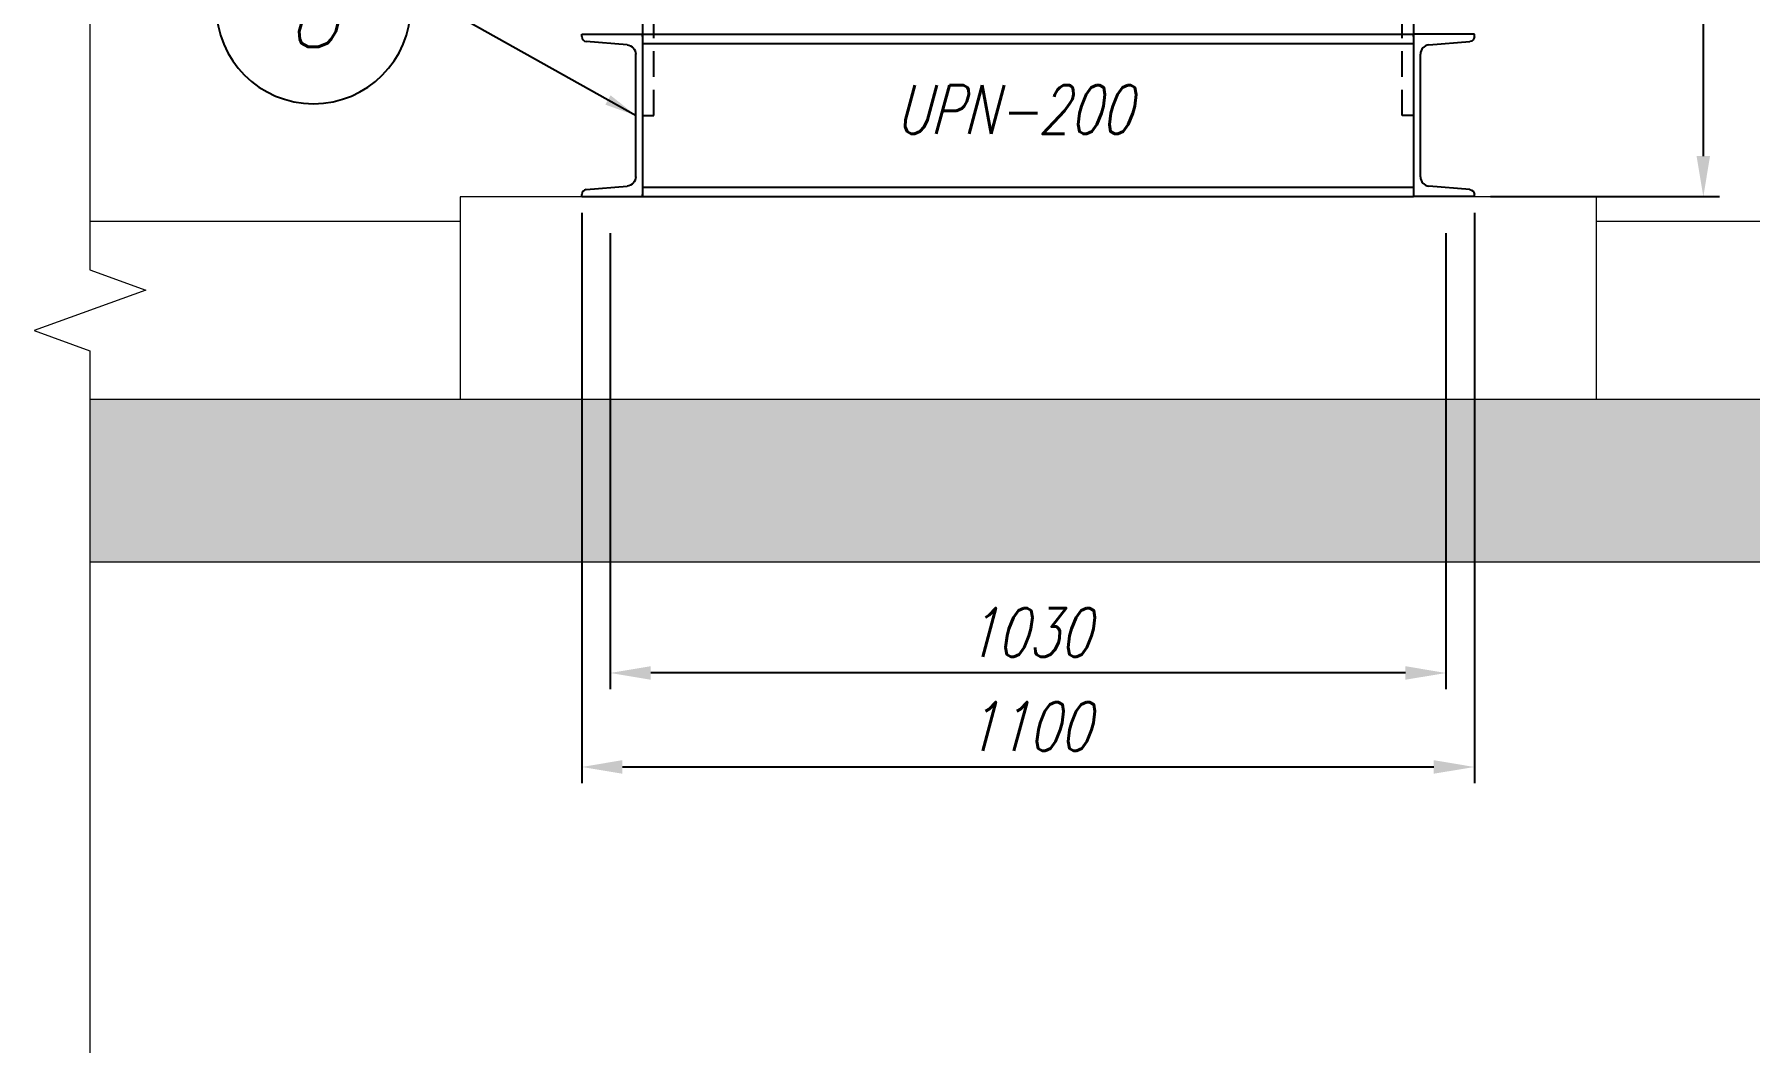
# Model space of a CAD drawing. Header units: millimetres. Extents: x -2122 to 22797, y 3569 to 89276.
# Drawn here: x 4391 to 6505, y 85925 to 87180 of the extents above; entities that cross this region are included whole.
import ezdxf
from ezdxf.enums import TextEntityAlignment as Align

# ---------------------------------------------------------------- set-up
doc = ezdxf.new("R2010")
doc.units = ezdxf.units.MM
doc.header["$LTSCALE"] = 20
doc.linetypes.add('HIDDEN', pattern=[9.525, 6.35, -3.175])
for name, color, linetype in [('IA-DIM', 7, 'Continuous'), ('IA-ESTRUCTURAS', 2, 'Continuous'), ('IA-SEGM', 1, 'HIDDEN'), ('IA-TEXT', 2, 'Continuous')]:
    doc.layers.add(name, color=color, linetype=linetype)
doc.layers.add('IA-TRAZ', color=8, linetype='Continuous', lineweight=5)
doc.styles.add('ING-AMB', font='romans.shx', dxfattribs={"width": 0.75, "oblique": 15})
doc.styles.add('SALVADOR', font='romans.shx', dxfattribs={"width": 0.75, "oblique": 15})
doc.dimstyles.new('ING-AMB 16', dxfattribs={"dimscale": 16, "dimtxt": 3, "dimasz": 2.5, "dimexe": 1, "dimexo": 1, "dimgap": 1, "dimtad": 1, "dimdec": 0, "dimzin": 0, "dimdsep": 46, "dimtxsty": 'ING-AMB', "dimcen": 0.1, "dimclrd": 7, "dimclre": 7, "dimclrt": 2, "dimadec": 0, "dimazin": 0, "dimtfac": 1, "dimtdec": 0, "dimtmove": 0, "dimatfit": 0, "dimfxl": 1.25, "dimtfill": 1, "dimtolj": 1, "dimtzin": 0, "dimarcsym": 1})
doc.dimstyles.new('ING-AMB 20', dxfattribs={"dimscale": 20, "dimtxt": 3, "dimasz": 2.5, "dimexe": 1, "dimexo": 1, "dimgap": 1, "dimtad": 1, "dimdec": 0, "dimzin": 0, "dimdsep": 46, "dimtxsty": 'ING-AMB', "dimcen": 0.1, "dimclrd": 7, "dimclre": 7, "dimclrt": 2, "dimadec": 0, "dimazin": 0, "dimtfac": 1, "dimtdec": 0, "dimtmove": 0, "dimatfit": 0, "dimfxl": 1.25, "dimtolj": 1, "dimtzin": 0, "dimarcsym": 1})

# ---------------------------------------------------------------- blocks, each defined once
blk = doc.blocks.new('*D45')
at = {"layer": 'Defpoints', "color": 0, "transparency": 16777216}
for p in [(5065.9, 86979.6, 1283.4), (6165.9, 86979.6, 1283.4), (6165.9, 86276.9)]:
    blk.add_point(p, dxfattribs=at)
at = {"layer": 'IA-DIM', "color": 7, "lineweight": -2, "transparency": 16777216}
for p, q in [((5065.9, 86959.6), (5065.9, 86256.9)), ((6165.9, 86959.6), (6165.9, 86256.9)), ((5115.9, 86276.9), (6115.9, 86276.9))]:
    blk.add_line(p, q, dxfattribs=at)
at = {"layer": 'IA-DIM', "color": 7, "transparency": 16777216}
for points in [[(5115.9, 86285.3), (5115.9, 86268.6), (5065.9, 86276.9)], [(6115.9, 86285.3), (6115.9, 86268.6), (6165.9, 86276.9)]]:
    blk.add_solid(points, dxfattribs=at)
at = {"layer": 'IA-DIM', "color": 2, "transparency": 16777216, "insert": (5615.9, 86326.9), "char_height": 60, "attachment_point": 5, "style": 'ING-AMB'}
blk.add_mtext('\\A1;1100', dxfattribs=at)
blk = doc.blocks.new('*D46')
at = {"layer": 'Defpoints', "color": 0, "transparency": 16777216}
for p in [(5263.2, 87809.6, 1283.4), (6165.9, 86979.6, 1283.4), (6448.1, 86979.6)]:
    blk.add_point(p, dxfattribs=at)
at = {"layer": 'IA-DIM', "color": 7, "lineweight": -2, "transparency": 16777216}
for p, q in [((5283.2, 87809.6), (6468.1, 87809.6)), ((6448.1, 87759.6), (6448.1, 87029.6)), ((6185.9, 86979.6), (6468.1, 86979.6))]:
    blk.add_line(p, q, dxfattribs=at)
at = {"layer": 'IA-DIM', "color": 7, "transparency": 16777216}
for points in [[(6439.8, 87759.6), (6456.4, 87759.6), (6448.1, 87809.6)], [(6439.8, 87029.6), (6456.4, 87029.6), (6448.1, 86979.6)]]:
    blk.add_solid(points, dxfattribs=at)
at = {"layer": 'IA-DIM', "color": 2, "transparency": 16777216, "insert": (6398.1, 87394.6), "char_height": 60, "attachment_point": 5, "rotation": 90, "style": 'ING-AMB'}
blk.add_mtext('\\A1;830', dxfattribs=at)
blk = doc.blocks.new('A$Cadd9ce0c')
at = {"linetype": 'Continuous', "lineweight": 0}
h = blk.add_hatch(dxfattribs=at)
h.set_pattern_fill('AR-CONC', color=0)
h.set_pattern_definition([(50, (217076.03, -48889.65), (182.1847, -15.9391), [19.05, -209.55]), (355, (217076.03, -48889.65), (-35.2434, 191.0568), [15.24, -167.6406]), (100.4514, (217091.22, -48890.97), (146.9412, 175.1178), [16.19, -178.0902]), (46.1842, (217076.03, -48838.85), (271.079, -42.0423), [28.575, -314.325]), (96.6356, (217098.62, -48842.35), (237.404, 247.426), [24.285, -267.1356]), (351.1842, (217076.03, -48838.85), (237.404, 247.426), [22.86, -251.4597]), (21, (217101.43, -48851.55), (151.6144, -102.2652), [19.05, -209.55]), (326, (217101.43, -48851.55), (61.802, 184.188), [15.24, -167.64]), (71.4514, (217114.07, -48860.07), (213.4164, 81.9228), [16.19, -178.09]), (37.5, (217076.035, -48889.646), (3.0886, 84.55504), [0, -165.608, 0, -170.18, 0, -168.275]), (7.5, (217076.035, -48889.65), (66.81966, 100.18057), [0, -97.028, 0, -161.798, 0, -64.135]), (327.5, (217019.39, -48889.646), (135.5906, -5.72874), [0, -63.5, 0, -198.12, 0, -262.89]), (317.5, (216993.99, -48889.65), (148.1292, 25.4265), [0, -82.55, 0, -131.572, 0, -186.69])])
h.paths.add_polyline_path([(226494.9, -31684.7), (221241.1, -31684.7), (221241.1, -31884.7), (226494.9, -31884.7)])
h.paths.add_polyline_path([(221241.1, -31684.7), (220369, -31684.7), (220369, -31884.7), (221241.1, -31884.7)])
at = {"color": 0, "linetype": 'Continuous', "lineweight": 0, "extrusion": (2.2446e-16, 1, -2.22045e-16)}
for p, q in [((222225.1, -31434.7, -832.4), (220825.1, -31434.7, -832.4)), ((220825.1, -31434.7, -832.4), (220825.1, -31684.7, -832.4)), ((222225.1, -31434.7, -832.4), (222225.1, -31684.7, -832.4)), ((220369, -31464.7, -832.4), (220825.1, -31464.7, -832.4)), ((222225.1, -31464.7, -832.4), (224675.1, -31464.7, -832.4)), ((226494.9, -31684.7, -832.4), (220369, -31684.7, -832.4)), ((220369, -31884.7, -832.4), (226494.9, -31884.7, -832.4))]:
    blk.add_line(p, q, dxfattribs=at)
at = {"color": 0, "linetype": 'Continuous', "lineweight": 0, "elevation": -832.4}
blk.add_lwpolyline([(220369, -30560), (220369, -31524.7), (220437.7, -31549.7), (220300.4, -31599.7), (220369, -31624.7), (220369, -32489.3)], dxfattribs=at)
blk = doc.blocks.new('*D85')
at = {"layer": 'Defpoints', "color": 0, "transparency": 16777216}
for p in [(5100.9, 86954.6, 1283.4), (6130.9, 86954.6, 1283.4), (5100.9, 86392.7)]:
    blk.add_point(p, dxfattribs=at)
at = {"layer": 'IA-DIM', "color": 7, "lineweight": -2, "transparency": 16777216}
for p, q in [((5100.9, 86934.6), (5100.9, 86372.7)), ((6130.9, 86934.6), (6130.9, 86372.7)), ((6080.9, 86392.7), (5150.9, 86392.7))]:
    blk.add_line(p, q, dxfattribs=at)
at = {"layer": 'IA-DIM', "color": 7, "transparency": 16777216}
for points in [[(5150.9, 86401.1), (5150.9, 86384.4), (5100.9, 86392.7)], [(6080.9, 86401.1), (6080.9, 86384.4), (6130.9, 86392.7)]]:
    blk.add_solid(points, dxfattribs=at)
at = {"layer": 'IA-DIM', "color": 2, "transparency": 16777216, "insert": (5615.9, 86442.7), "char_height": 60, "attachment_point": 5, "style": 'ING-AMB'}
blk.add_mtext('\\A1;1030', dxfattribs=at)
blk = doc.blocks.new('EJE')
blk.add_circle((0, 6), 6)
at = {"style": 'SALVADOR', "oblique": 15, "width": 0.75}
blk.add_attdef('N', text='', height=5, dxfattribs=at).set_placement((0, 6), align=Align.MIDDLE)

msp = doc.modelspace()

# ---------------------------------------------------------------- linework, layer by layer
at = {"layer": 'IA-ESTRUCTURAS', "extrusion": (0, 1, -2.22045e-16)}
for p, q in [((5065.9, 87176.7, 1283.4), (5065.9, 87179.6, 1283.4)), ((5065.9, 87179.6, 1283.4), (5140.9, 87179.6, 1283.4)), ((5121.9, 87166.5, 1283.4), (5071.4, 87170.8, 1283.4)), ((5140.9, 87179.6, 1283.4), (5140.9, 86979.6, 1283.4)), ((5140.9, 87176.7, 1283.4), (5140.9, 87179.6, 1283.4)), ((5140.9, 87179.6, 1283.4), (6090.9, 87179.6, 1283.4)), ((6090.9, 87179.6, 1283.4), (6090.9, 86979.6, 1283.4)), ((6165.9, 87179.6, 1283.4), (6090.9, 87179.6, 1283.4)), ((6090.9, 87179.6, 1283.4), (6090.9, 87176.7, 1283.4)), ((6090.9, 87176.7, 1283.4), (6090.9, 87179.6, 1283.4)), ((6110, 87166.5, 1283.4), (6160.4, 87170.8, 1283.4)), ((6165.9, 87176.7, 1283.4), (6165.9, 87179.6, 1283.4)), ((5132.4, 87004.1, 1283.4), (5132.4, 87155.1, 1283.4)), ((6099.4, 87004.1, 1283.4), (6099.4, 87155.1, 1283.4)), ((5065.9, 86979.6, 1283.4), (5065.9, 86982.4, 1283.4)), ((5071.4, 86988.4, 1283.4), (5121.9, 86992.6, 1283.4)), ((5140.9, 86979.6, 1283.4), (5140.9, 86982.4, 1283.4)), ((5140.9, 86979.6, 1283.4), (6090.9, 86979.6, 1283.4)), ((6090.9, 86982.4, 1283.4), (6090.9, 86979.6, 1283.4)), ((6160.4, 86988.4, 1283.4), (6110, 86992.6, 1283.4)), ((6165.9, 86979.6, 1283.4), (6165.9, 86982.4, 1283.4))]:
    msp.add_line(p, q, dxfattribs=at)
at = {"layer": 'IA-ESTRUCTURAS', "extrusion": (-2.06626e-48, -1, -1.83697e-16)}
msp.add_line((5140.9, 87168.1, 1283.4), (6090.9, 87168.1, 1283.4), dxfattribs=at)
at = {"layer": 'IA-ESTRUCTURAS', "extrusion": (0, -1, -2.22045e-16)}
for p, q in [((5065.9, 86979.6, 1283.4), (5140.9, 86979.6, 1283.4)), ((6165.9, 86979.6, 1283.4), (6090.9, 86979.6, 1283.4))]:
    msp.add_line(p, q, dxfattribs=at)
at = {"layer": 'IA-ESTRUCTURAS', "extrusion": (-2.06626e-48, 1, -1.83697e-16)}
msp.add_line((5140.9, 86991.1), (6090.9, 86991.1), dxfattribs=at)
at = {"layer": 'IA-ESTRUCTURAS', "color": 2, "elevation": 1283.4}
for points in [[(5154.9, 87179.6), (5154.9, 87279.6), (5140.9, 87279.6), (5140.9, 87179.6)], [(6076.9, 87179.6), (6076.9, 87279.6), (6090.9, 87279.6), (6090.9, 87179.6)]]:
    msp.add_lwpolyline(points, dxfattribs=at)
at = {"layer": 'IA-ESTRUCTURAS'}
for centre, radius, start, end in [((5071.9, 87176.7, 1283.4), 6, 180, 265.2308), ((6110.9, 87155.1, 1283.4), 11.5, 94.7692, 180), ((6110.9, 87004.1, 1283.4), 11.5, 180, 265.2308), ((5071.9, 86982.4, 1283.4), 6, 94.7692, 180)]:
    msp.add_arc(centre, radius, start, end, dxfattribs=at)
at = {"layer": 'IA-ESTRUCTURAS', "extrusion": (0, -2.22045e-16, -1)}
for centre, radius, start, end in [((-5120.9, 87155.1, -1283.4), 11.5, 94.7692, 180), ((-6159.9, 87176.7, -1283.4), 6, 180, 265.2308), ((-5120.9, 87004.1, -1283.4), 11.5, 180, 265.2308), ((-6159.9, 86982.4, -1283.4), 6, 94.7692, 180)]:
    msp.add_arc(centre, radius, start, end, dxfattribs=at)
at = {"layer": 'IA-SEGM', "ltscale": 0.25, "elevation": 1283.4}
for points in [[(5140.9, 87179.6), (5140.9, 87079.6), (5154.9, 87079.6), (5154.9, 87179.6)], [(6090.9, 87179.6), (6090.9, 87079.6), (6076.9, 87079.6), (6076.9, 87179.6)]]:
    msp.add_lwpolyline(points, dxfattribs=at)

# ---------------------------------------------------------------- block references
at = {"layer": 'IA-TEXT'}
ref = msp.add_blockref('EJE', (4735.2, 87334.1, 1283.4), dxfattribs=dict(at, xscale=-20, yscale=20, zscale=20, rotation=180))
ref.add_attrib('N', '8', dxfattribs={"layer": '0', "height": 100, "style": 'SALVADOR', "oblique": 15, "width": 0.75}).set_placement((4735.2, 87214.1, 1283.4), align=Align.MIDDLE)
at = {"layer": 'IA-TRAZ'}
msp.add_blockref('A$Cadd9ce0c', (-215909.2, 118414.2, 2115.9), dxfattribs=at)

# ---------------------------------------------------------------- texts
at = {"layer": 'IA-TEXT', "color": 2, "insert": (5452.7, 87056.9), "char_height": 60, "attachment_point": 7, "style": 'ING-AMB'}
msp.add_mtext('UPN-200', dxfattribs=at)

# ---------------------------------------------------------------- dimensions: what is measured, and where the dimension line sits
at = {"layer": 'IA-DIM'}
for base, p1, p2, angle, picture, middle in [((6448.1, 86979.6), (5263.2, 87809.6, 1283.4), (6165.9, 86979.6, 1283.4), 90, '*D46', (6398.1, 87394.6)), ((6165.9, 86276.9), (5065.9, 86979.6, 1283.4), (6165.9, 86979.6, 1283.4), 180, '*D45', (5615.9, 86326.9)), ((5100.9, 86392.7), (6130.9, 86954.6, 1283.4), (5100.9, 86954.6, 1283.4), 180, '*D85', (5615.9, 86442.7))]:
    dim = msp.add_linear_dim(base=base, p1=p1, p2=p2, angle=angle, dimstyle='ING-AMB 20', override={"dimpost": '\\X'}, dxfattribs=at)
    dim.commit()
    dim.dimension.update_dxf_attribs({"geometry": picture, "text_midpoint": middle})

# ---------------------------------------------------------------- leaders
at = {"layer": 'IA-TEXT'}
msp.add_leader([(5133.1, 87079.2, 1283.4), (4891.4, 87214.1, 1283.4), (4855.2, 87214.1, 1283.4)], dimstyle='ING-AMB 16', override={"dimgap": 1, "dimtad": 0}, dxfattribs=at)

doc.saveas('drawing.dxf')
